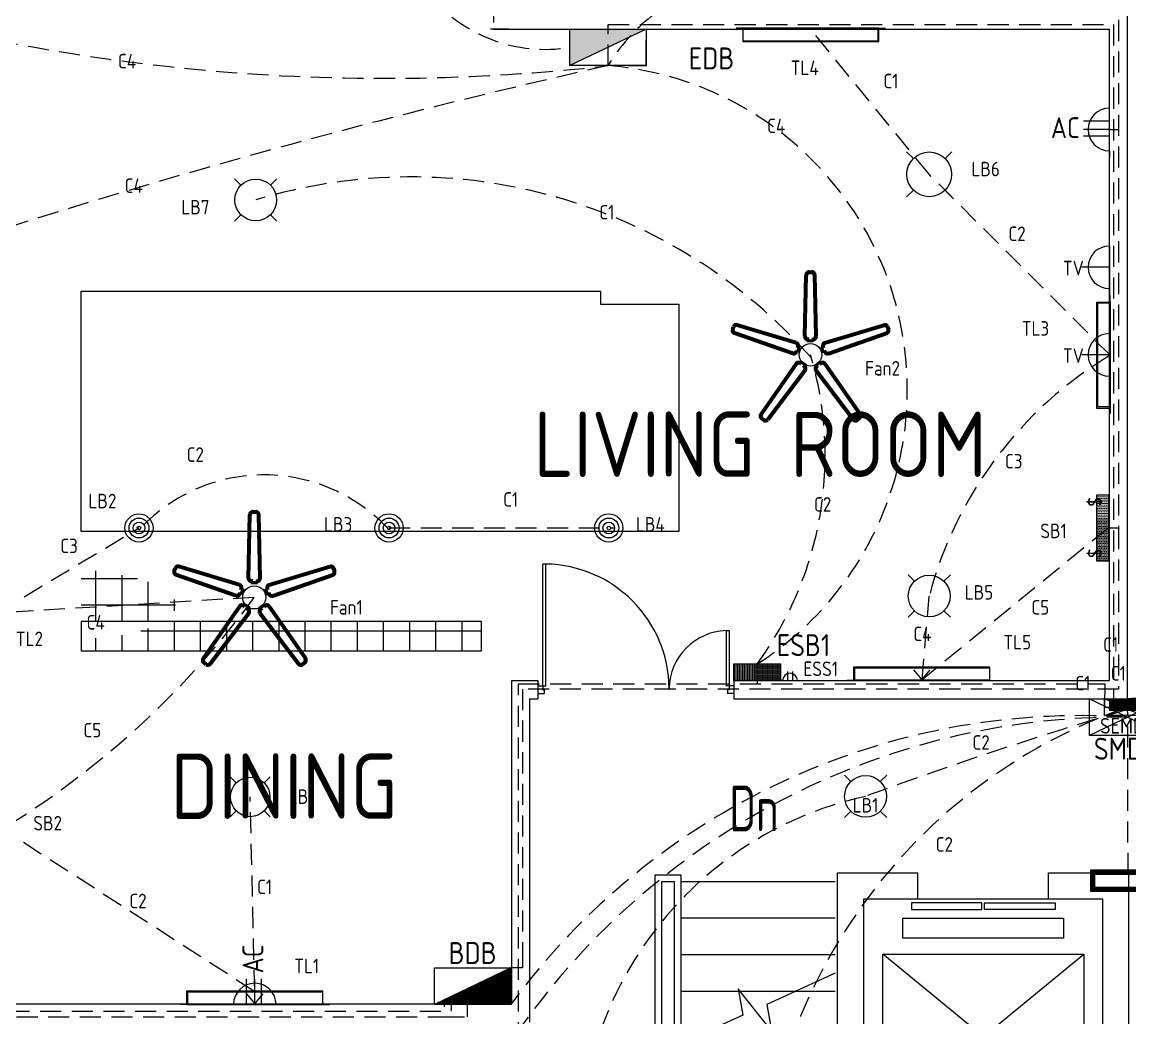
# Model space of a CAD drawing. Header units: inches. Extents: x 33646 to 69385, y 30083 to 61001.
# Drawn here: x 35119.5 to 35453.1, y 31025.2 to 31325.1 of the extents above; entities that cross this region are included whole.
import ezdxf
from ezdxf.enums import TextEntityAlignment as Align

# ---------------------------------------------------------------- set-up
doc = ezdxf.new("R2010")
doc.units = ezdxf.units.IN
doc.header["$MEASUREMENT"] = 0
doc.linetypes.add('HIDDEN', pattern=[9.524999999999999, 6.35, -3.175])
doc.layers.add('All Text', color=7, linetype='Continuous', plot=False)
for name, color, linetype in [('Conduit', 4, 'Continuous'), ('EDB', 1, 'Continuous'), ('Electrical Layout', 130, 'Continuous'), ('STAIR', 2, 'Continuous'), ('TILING', 8, 'Continuous'), ('WALL', 7, 'Continuous'), ('WINDOW', 111, 'Continuous'), ('YQ_TEXT', 6, 'Continuous')]:
    doc.layers.add(name, color=color, linetype=linetype)
doc.styles.add('YQ_DIM', font='SUPEROS.SHX', dxfattribs={"width": 0.8, "bigfont": 'HZDX.SHX'})
doc.styles.add('YQ_TEXT', font='SUPEROS.SHX', dxfattribs={"width": 0.8, "bigfont": 'HZDX.SHX'})

# ---------------------------------------------------------------- blocks, each defined once
blk = doc.blocks.new('DR_DBS')
for p, q in [((-0.4599999999999999, 0.6409991998087579), (-0.4749999999999999, 0.6409991998087577)), ((-0.475, 0.02), (-0.4749999999999999, 0.6409991998087577)), ((-0.4600000000000001, 0.02), (-0.4599999999999999, 0.6409991998087579)), ((0.46, 0.3013913168959411), (0.475, 0.3013913168959411)), ((0.46, 0.3013913168959411), (0.46, 0.02)), ((0.475, 0.3013913168959411), (0.475, 0.02)), ((-0.5, 0.02), (-0.4600000000000001, 0.02)), ((-0.5, 0.02), (-0.5, -0.02)), ((-0.475, 0.02), (-0.475, 0)), ((-0.475, 0), (-0.4674999999999999, 0)), ((-0.4674999999999999, 0), (-0.4675, -0.02)), ((0.5, 0.02), (0.46, 0.02)), ((0.475, 0), (0.4675, 0)), ((0.4675, 0), (0.4675, -0.02)), ((0.475, 0.02), (0.475, 0)), ((0.5, 0.02), (0.4999999999517958, -0.02)), ((-0.5, -0.02), (-0.4675, -0.02)), ((0.5, -0.02), (0.4675, -0.02))]:
    blk.add_line(p, q)
for centre, radius, start, end in [((-0.4704856091111278, 0.0009424033052358068), 0.6401426799931266, 0.5142179194629808, 89.06144671265761), ((0.470213830412446, 0.0009275450526996902), 0.3006373239003461, 91.94693727210334, 178.9061656829011)]:
    blk.add_arc(centre, radius, start, end)
blk = doc.blocks.new('*U134')
at = {"layer": 'Electrical Layout', "lineweight": 211}
for p, q in [((-0.4400125627285928, 10.56470298760342), (0.4400125627285928, 10.56470298760342)), ((-1.672377889320639, -8.85674649117622), (-1.285005446439798, 9.737130767005794)), ((1.672377889320639, -8.85674649117622), (1.285005446439798, 9.737130767005794)), ((-0.4225881195041367, -9.719526748595143), (-0.8273850056094346, -9.719526748595143)), ((-0.4225881195041367, -10.56470298760342), (-0.4225881195041367, -9.719526748595143)), ((0.4225881195041367, -10.56470298760342), (0.4225881195041367, -9.719526748595143)), ((0.4225881195041367, -9.719526748595143), (0.8273850056094346, -9.719526748595143))]:
    blk.add_line(p, q, dxfattribs=at)
for centre, start, end in [((-0.4400125627285928, 9.719526748595143), 90, 178.806510576018), ((0.4400125627285928, 9.719526748595143), 1.193489423982036, 90), ((-0.8273850056094346, -8.87435050958687), 178.806510576018, 270), ((0.8273850056094346, -8.87435050958687), 270, 1.193489423982036)]:
    blk.add_arc(centre, 0.8451762390082734, start, end, dxfattribs=at)
blk = doc.blocks.new('*U135')
at = {"layer": 'Conduit', "color": 0, "linetype": 'ByBlock', "lineweight": -2, "transparency": 16777216}
blk.add_blockref('*U134', (30346.45731052487, 25370.19453416083), dxfattribs=at)
for p, rotation in [((30333.19443942768, 25360.55849426527), 72), ((30359.72018162206, 25360.55849426527), 288), ((30338.2604053984, 25344.9670541973), 144), ((30354.65421565134, 25344.9670541973), 216)]:
    blk.add_blockref('*U134', p, dxfattribs=dict(at, rotation=rotation))
blk = doc.blocks.new('*U136')
at = {"layer": 'Electrical Layout', "lineweight": 211}
for p, q in [((-1.722117274118101, -9.120161311828467), (-1.323223710849683, 10.02672972495425)), ((-0.4530992905028789, 10.87891536180836), (0.4530992905028789, 10.87891536180836)), ((1.722117274118101, -9.120161311828467), (1.323223710849683, 10.02672972495425)), ((-0.4351566144723345, -10.00860213286369), (-0.8519928537712963, -10.00860213286369)), ((-0.4351566144723345, -10.87891536180836), (-0.4351566144723345, -10.00860213286369)), ((0.4351566144723345, -10.87891536180836), (0.4351566144723345, -10.00860213286369)), ((0.4351566144723345, -10.00860213286369), (0.8519928537712963, -10.00860213286369))]:
    blk.add_line(p, q, dxfattribs=at)
for centre, start, end in [((-0.4530992905028789, 10.00860213286369), 90, 178.806510576018), ((0.4530992905028789, 10.00860213286369), 1.193489423982035, 90), ((-0.8519928537712963, -9.138288903919026), 178.806510576018, 270), ((0.8519928537712963, -9.138288903919026), 270, 1.193489423982035)]:
    blk.add_arc(centre, 0.870313228944669, start, end, dxfattribs=at)
blk = doc.blocks.new('*U137')
at = {"layer": 'Conduit', "color": 0, "linetype": 'ByBlock', "lineweight": -2, "transparency": 16777216}
blk.add_blockref('*U136', (31249.01296319562, 26124.74760280592), dxfattribs=at)
for p, rotation in [((31235.35563158013, 26114.82497056819), 72), ((31262.67029481112, 26114.82497056819), 288), ((31240.57226806162, 26098.76981434968), 144), ((31257.45365832962, 26098.76981434968), 216)]:
    blk.add_blockref('*U136', p, dxfattribs=dict(at, rotation=rotation))

msp = doc.modelspace()

# ---------------------------------------------------------------- hatches: boundary and pattern name
at = {"layer": 'Conduit', "linetype": 'HIDDEN', "true_color": 0xffffff}
h = msp.add_hatch(dxfattribs=at)
h.set_pattern_fill('ANSI31')
h.set_pattern_definition([(45, (-231.3224643765789, 1439.749595337507), (-0.08838834764831845, 0.08838834764831845), [])])
h.paths.add_polyline_path([(35266.67753562342, 31029.46456692913), (35266.67753562342, 31040.2495953375), (35244.12702167864, 31029.46456692913)])
at = {"layer": 'Electrical Layout', "linetype": 'HIDDEN'}
h = msp.add_hatch(color=4, dxfattribs=at)
h.set_gradient(color1=(255, 255, 255), one_color=1, tint=1)
h.paths.add_polyline_path([(35284.47564429497, 31322.97607486228), (35284.47549970131, 31311.97607486323), (35307.47564429298, 31322.9757725301)])
at = {"layer": 'Electrical Layout'}
h = msp.add_hatch(dxfattribs=at)
h.set_pattern_fill('MUDST', color=256, angle=-90.00000000000001)
h.set_pattern_definition([(270, (5537.677535623428, 67257.24959533749), (0.2499999999999999, -0.5), [0.25, -0.25, 0, -0.25, 0, -0.25])])
h.paths.add_polyline_path([(35446.67753562342, 31182.7495953375), (35443.17753562342, 31182.7495953375), (35443.17753562342, 31162.7495953375), (35446.67753562342, 31162.7495953375)])
h = msp.add_hatch(dxfattribs=at)
h.set_pattern_fill('MUDST', color=256)
h.set_pattern_definition([(0, (-740.641100530629, 1221.292758874952), (0.5, 0.25), [0.25, -0.25, 0, -0.25, 0, -0.25])])
h.paths.add_polyline_path([(35347.85889946937, 31126.79275887495), (35347.85889946937, 31131.79275887495), (35333.85889946937, 31131.79275887495), (35333.85889946937, 31126.79275887495)])
h = msp.add_hatch(dxfattribs=at)
h.set_pattern_fill('PLAST', color=256, angle=-180)
h.set_pattern_definition([(179.9999999999999, (-4115.405398457391, 548.722245470166), (-1.914284349463475e-16, -0.25), []), (179.9999999999999, (-4115.405398457391, 548.690995470166), (-1.914284349463475e-16, -0.25), []), (179.9999999999999, (-4115.405398457391, 548.659745470166), (-1.914284349463475e-16, -0.25), [])])
h.paths.add_polyline_path([(35458.32886907771, 31117.78094978517), (35458.32886907771, 31121.28094978517), (35446.82886907771, 31121.28094978517), (35446.82886907771, 31117.78094978517)])
at = {"layer": 'TILING'}
h = msp.add_hatch(dxfattribs=at)
h.set_pattern_fill('_USER', color=256, scale=7.874015748031497, double=1, pattern_type=0)
h.set_pattern_definition([(0, (0, 0), (0, 7.874015748031497), []), (90, (0, 0), (-7.874015748031497, 4.821444091131313e-16), [])])
edge = h.paths.add_edge_path()
edge.add_arc((35139.83250730718, 31195.35574950443), 55.78041944777473, 268.61435168061047, 288.5932108142519, ccw=False)
edge.add_arc((35139.47361346353, 31141.50787699773), 2.156851818604096, 178.1007909189169, 242.6779897576551, ccw=False)
edge.add_line((35137.31794646073, 31141.57935804741), (35137.31794645973, 31157.3697545645))
edge.add_arc((35139.33597599145, 31157.52195278325), 2.023760729114688, 114.9081814312346, 184.3130379191714, ccw=False)
edge.add_arc((35139.83250731295, 31103.59336310784), 55.78041944778114, 88.79638369865887, 91.38564832688019, ccw=False)
edge.add_arc((35143.48447584211, 31159.21625897518), 2.484519138097323, 171.5061195838916, 176.6492436443155, ccw=False)
edge.add_arc((35141.80906410085, 31158.35460699552), 1.456302950220806, 55.722779883835585, 122.471329637575, ccw=False)
edge.add_arc((35140.16834396526, 31159.21625897405), 2.48451913837778, 1.9894828009240086, 7.905587452156624, ccw=False)
edge.add_arc((35139.8325073129, 31103.59336310765), 55.78041944796709, 71.40678919314843, 87.10332945935357, ccw=False)
edge.add_arc((35154.60141102782, 31139.93788909708), 16.79757454725102, 74.79123279208068, 79.65467744924882, ccw=False)
edge.add_arc((35155.87855178824, 31144.63570680011), 11.92925043182975, 56.72214820172718, 74.79123279204981, ccw=False)
edge.add_arc((35157.82709804194, 31147.60458532499), 8.378043285197181, 32.256490393689205, 56.722148201639584, ccw=False)
edge.add_arc((35160.79007888604, 31149.47455630746), 4.874324267104207, 3.378318069735542e-09, 32.25649039376651, ccw=False)
edge.add_arc((35160.79007888605, 31149.47455630746), 4.874324267089833, -32.2564903859797, 3.3355149753333535e-09, ccw=False)
edge.add_arc((35157.82709804172, 31151.34452728954), 8.378043285172955, 303.277851804832, 327.7435096139633, ccw=False)
edge.add_arc((35155.87855178759, 31154.31340581425), 11.92925043190625, 285.2087672154198, 303.2778518050118, ccw=False)
edge.add_arc((35154.60141102734, 31159.01122351512), 16.79757454519918, 280.34532255732677, 285.2087672145797, ccw=False)
h.paths.add_polyline_path([(35137.31794646022, 31144.54037162699), (35137.31794646022, 31135.72147398922), (35257.80613543657, 31135.72147398922), (35257.80613543657, 31144.54037162699)])

# ---------------------------------------------------------------- linework, layer by layer
at = {"layer": 'Conduit', "linetype": 'HIDDEN'}
for p, q in [((35449.67753562342, 31325.7495953375), (35449.67753562342, 31172.7495953375)), ((35392.67753562342, 31279.2495953375), (35356.92976742732, 31322.97637795279)), ((35446.92976742731, 31292.7495953375), (35449.67753562342, 31292.7495953375)), ((35447.1797674273, 31224.7595693808), (35392.67753562342, 31279.2495953375)), ((35111.90614538007, 31147.11811023621), (35154.67753562342, 31172.7495953375)), ((35229.99525389862, 31172.7495953375), (35297.9348949363, 31172.7495953375)), ((35446.67753562342, 31172.7495953375), (35390.51933435644, 31127.04276080879)), ((35446.67753562342, 31172.7495953375), (35449.67753562342, 31172.7495953375)), ((35449.67753562342, 31172.7495953375), (35449.67753562342, 31124.2495953375)), ((35390.51933435644, 31127.04276080879), (35392.67753562342, 31152.2495953375)), ((35189.41795640367, 31151.84251968504), (35111.90614538007, 31147.11811023621)), ((35387.97564568948, 31130.04275991826), (35390.47564568948, 31127.04275991826)), ((35390.47564568948, 31127.04275991826), (35392.97564568948, 31130.04275991826)), ((35449.67753562342, 31124.2495953375), (35270.17753562342, 31124.2495953375)), ((35270.17753562342, 31124.2495953375), (35270.17753562342, 31043.577473695)), ((35528.18216419331, 31090.14625859028), (35452.44157845086, 31118.05804616248)), ((35189.54295640367, 31033.21456692913), (35188.17753562342, 31091.7495953375)), ((35111.90614538007, 31083.2495953375), (35189.54295640367, 31033.21456692913)), ((35270.17753562342, 31043.577473695), (35270.17753562342, 31040.24959533751)), ((35270.17753562342, 31040.24959533751), (35266.67753562342, 31040.2495953375)), ((35187.04295017891, 31032.4645660386), (35189.54295017891, 31029.4645660386)), ((35189.54295017891, 31029.4645660386), (35192.04295017891, 31032.4645660386)), ((35246.74472805722, 31028.49999999999), (35246.74472805722, 31029.46456692913)), ((35248.74472805722, 31029.99999999999), (35248.74472805722, 31027.2495953375)), ((35253.64123755831, 31025.49999999999), (35253.64123755831, 31029.2495953375)), ((35115.40614537973, 31027.2495953375), (35248.74472805722, 31027.2495953375)), ((35117.82543671847, 31025.49999999999), (35246.32543671847, 31025.49999999999)), ((35246.32543671847, 31025.49999999999), (35253.64123755831, 31025.49999999999))]:
    msp.add_line(p, q, dxfattribs=at)
at = {"layer": 'Conduit'}
for p, q in [((35397.4357622071, 31284.00782192119), (35399.47827087779, 31286.05033059188)), ((35194.2922415096, 31275.97809652293), (35196.20357096133, 31277.88942597466)), ((35387.91930903975, 31274.49136875383), (35385.87680036906, 31272.44886008314)), ((35397.4357622071, 31274.49136875383), (35399.47827087779, 31272.44886008314)), ((35185.38697835171, 31267.07283336503), (35183.47564889997, 31265.1615039133)), ((35194.2922415096, 31267.07283336503), (35196.20357096133, 31265.1615039133)), ((35397.13016720238, 31156.70222691646), (35399.0414966541, 31158.61355636819)), ((35388.22490404448, 31147.79696375856), (35386.31357459274, 31145.88563430683)), ((35397.13016720238, 31147.79696375856), (35399.0414966541, 31145.88563430683)), ((35192.38279878132, 31095.9548584954), (35194.1879432635, 31097.76000297759)), ((35377.95729219236, 31096.37223583994), (35379.86862164408, 31098.28356529168)), ((35183.97227246553, 31087.54433217961), (35182.16712798333, 31085.73918769742)), ((35192.38279878132, 31087.54433217961), (35194.1879432635, 31085.73918769742)), ((35369.05202903446, 31087.46697268205), (35367.14069958273, 31085.55564323032)), ((35377.95729219236, 31087.46697268205), (35379.86862164408, 31085.55564323032))]:
    msp.add_line(p, q, dxfattribs=at)
for points in [[(35387.91930903975, 31284.00782192119), (35385.87680036906, 31286.05033059188)], [(35185.38697835171, 31275.97809652293), (35183.47564889997, 31277.88942597466)], [(35388.22490404448, 31156.70222691646), (35386.31357459274, 31158.61355636819)], [(35183.97227246553, 31095.9548584954), (35182.16712798333, 31097.76000297759)], [(35369.05202903446, 31096.37223583994), (35367.14069958273, 31098.28356529168)]]:
    msp.add_lwpolyline(points, close=True, dxfattribs=at)
for centre, radius in [((35392.67753562342, 31279.2495953375), 6.729148567479641), ((35189.83960993065, 31271.52546494398), 6.296971967198096), ((35356.92976742731, 31224.88456938084), 3.380704956033094), ((35154.67753562342, 31172.7495953375), 4.242640687119285), ((35154.67753562342, 31172.7495953375), 3.000000000002921), ((35229.99525389862, 31172.7495953375), 4.242640687119285), ((35229.99525389862, 31172.7495953375), 3.000000000002921), ((35296.17753562342, 31172.7495953375), 4.242640687119285), ((35296.17753562342, 31172.7495953375), 3.000000000002921), ((35154.67753562342, 31172.7495953375), 1.757359312886558), ((35154.67753562342, 31172.7495953375), 0.5147186257701941), ((35229.99525389862, 31172.7495953375), 1.757359312886558), ((35229.99525389862, 31172.7495953375), 0.5147186257701941), ((35296.17753562342, 31172.7495953375), 1.757359312886558), ((35296.17753562342, 31172.7495953375), 0.5147186257701941), ((35392.67753562342, 31152.2495953375), 6.296971967198096), ((35189.41795640354, 31151.84251968487), 3.481252915778676), ((35188.17753562342, 31091.7495953375), 5.947140191242646), ((35373.50466061341, 31091.919604261), 6.296971967198096)]:
    msp.add_circle(centre, radius, dxfattribs=at)
at = {"layer": 'Conduit', "linetype": 'HIDDEN'}
for centre, radius, start, end in [((35509.15901976098, 31121.43444093805), 120.4886297023569, 120.9573038024212, 165.1818771342589), ((35192.35324435499, 31137.53945305024), 51.19270754251163, 42.66740890588962, 136.5441002689047), ((34975.33300205364, 31308.61446906366), 265.3484723736348, 301.8625786965448, 323.7851110405829), ((35457.44888094169, 30914.39178089164), 206.9534260884272, 30.25204638955177, 91.42781992774428), ((35467.69973370388, 30918.76853446084), 203.0761406653631, 33.03123780742845, 94.30898744638563), ((35438.44603496491, 30903.13781557849), 213.0929336228818, 86.23421018049565, 143.7140260420108), ((35450.67703279242, 30893.6749677645), 222.1026937594437, 89.54479578410336, 145.8231573229687), ((35826.04129492547, 29857.54153110055), 1314.716179596871, 106.5090973337147, 110.1334941311738), ((35396.94374699891, 30985.01650044568), 109.4425163084958, 102.3667211134869, 194.033890074004)]:
    msp.add_arc(centre, radius, start, end, dxfattribs=at)
at = {"layer": 'EDB', "linetype": 'HIDDEN'}
for p, q in [((35295.97549970578, 31311.97592369835), (35295.97549970578, 31324.40317157106)), ((35295.97549970578, 31324.40317157106), (35448.15844252919, 31324.40317157106)), ((35448.15844252919, 31324.40317157106), (35448.15844252919, 31118.83443767305)), ((35268.9613435727, 30922.32262560578), (35268.9613435727, 31125.78331053737)), ((35268.9613435727, 31125.78331053737), (35445.54588155381, 31125.78331053737)), ((35340.85889946937, 31126.79275887495), (35340.85889946937, 31125.61871031636)), ((35445.54588155381, 31125.78331053737), (35445.44157845106, 31118.77065199502)), ((35448.15844252919, 31118.83443767305), (35452.44157845106, 31118.77065199502)), ((35456.66396332214, 31118.8153562215), (35452.44157845106, 31118.77065199501)), ((35445.44157845106, 31118.77065199502), (35452.44157845121, 31118.77065199501)), ((35452.44157845106, 31118.77065199502), (35452.44157845106, 31118.77065199502)), ((35452.5697405699, 31068.51439045905), (35452.44157845106, 31118.77065199501)), ((35459.44157845106, 31118.77065199502), (35452.44157845131, 31118.77065199501))]:
    msp.add_line(p, q, dxfattribs=at)
at = {"layer": 'EDB'}
for p, q in [((35445.44157845106, 31121.27065199502), (35459.44157845106, 31116.27065199502)), ((35445.44157845106, 31116.27065199502), (35459.44157845106, 31121.27065199501))]:
    msp.add_line(p, q, dxfattribs=at)
at = {"layer": 'EDB', "linetype": 'HIDDEN'}
for centre, radius, start, end in [((35277.15979636731, 31362.76252949466), 45.87356042654711, 160.6312016276623, 279.1765380049441), ((35342.00758556388, 31284.65214006411), 53.5307582701089, 65.82499898929001, 149.3074259853653), ((35228.56603428799, 31905.44773957664), 597.2878973079072, 253.2545833522891, 276.4801653395476), ((35775.61807982339, 29173.31697770883), 2191.784453800806, 102.6407080300459, 110.0720483771474), ((35288.12483559556, 31214.33855151028), 97.95248528976471, 302.5723191580188, 85.40294576622208), ((35236.54514932168, 31117.67087593982), 160.7875678261555, 41.37210273394012, 106.8866826977564), ((35255.02929428043, 31194.54301811066), 106.3217577029229, 323.8293600969715, 16.58125400321252), ((35506.97831595007, 30962.37535754995), 165.6313492717037, 109.2242181595507, 181.3486053570363)]:
    msp.add_arc(centre, radius, start, end, dxfattribs=at)
at = {"layer": 'Electrical Layout', "linetype": 'HIDDEN'}
for p, q in [((35261.41795640367, 31322.97637795277), (35266.92976742731, 31322.97637795277)), ((35336.55476742732, 31323.22637795279), (35334.55476742732, 31323.22637795279)), ((35410.89433435644, 31126.79276080879), (35412.89433435644, 31126.79276080879)), ((35210.04295640367, 31029.21456692913), (35212.04295640367, 31029.21456692913))]:
    msp.add_line(p, q, dxfattribs=at)
at = {"layer": 'Electrical Layout'}
for p, q in [((35307.47564429298, 31322.9757725301), (35284.47549970131, 31311.97607486323)), ((35350.55476742732, 31323.22637795279), (35344.05476742732, 31323.22637795279)), ((35377.55476742732, 31323.22637795279), (35379.55476742732, 31323.22637795279)), ((35302.02137656898, 31311.97577177275), (35307.5331875926, 31311.97577177275)), ((35446.92976742731, 31299.1575981465), (35446.92976742731, 31301.1575981465)), ((35446.92976742731, 31286.34159252852), (35446.92976742731, 31299.1575981465)), ((35446.92976742731, 31295.2495953375), (35439.17976742731, 31295.2495953375)), ((35446.92976742731, 31292.7495953375), (35439.17976742731, 31292.7495953375)), ((35446.92976742731, 31294.7495953375), (35446.92976742731, 31295.2495953375)), ((35446.92976742731, 31290.7495953375), (35439.17976742731, 31290.7495953375)), ((35446.92976742731, 31286.34159252852), (35446.92976742731, 31284.34159252852)), ((35446.92976742731, 31257.6575981465), (35446.92976742731, 31259.6575981465)), ((35446.92976742731, 31257.6575981465), (35446.92976742731, 31244.84159252852)), ((35446.92976742731, 31251.2495953375), (35438.67976742731, 31251.2495953375)), ((35446.92976742731, 31249.2495953375), (35446.92976742731, 31248.7495953375)), ((35446.92976742731, 31244.84159252852), (35446.92976742731, 31242.84159252852)), ((35447.1797674273, 31240.7595693808), (35447.1797674273, 31242.7595693808)), ((35446.9297674273, 31231.29257218978), (35446.9297674273, 31233.29257218978)), ((35446.9297674273, 31231.29257218978), (35446.9297674273, 31233.29257218978)), ((35446.9297674273, 31231.29257218978), (35446.9297674273, 31233.29257218978)), ((35446.9297674273, 31231.29257218978), (35446.9297674273, 31218.47656657181)), ((35446.9297674273, 31231.29257218978), (35446.9297674273, 31218.47656657181)), ((35446.9297674273, 31231.29257218978), (35446.9297674273, 31218.47656657181)), ((35446.9297674273, 31224.8845693808), (35438.6797674273, 31224.8845693808)), ((35446.9297674273, 31224.8845693808), (35438.6797674273, 31224.8845693808)), ((35446.9297674273, 31224.8845693808), (35438.6797674273, 31224.8845693808)), ((35446.9297674273, 31222.8845693808), (35446.9297674273, 31222.3845693808)), ((35446.9297674273, 31222.8845693808), (35446.9297674273, 31222.3845693808)), ((35446.9297674273, 31222.8845693808), (35446.9297674273, 31222.3845693808)), ((35446.9297674273, 31218.47656657181), (35446.9297674273, 31216.47656657181)), ((35446.9297674273, 31218.47656657181), (35446.9297674273, 31216.47656657181)), ((35446.9297674273, 31218.47656657181), (35446.9297674273, 31216.47656657181)), ((35447.1797674273, 31213.7595693808), (35447.1797674273, 31207.2595693808)), ((35350.0808802413, 31126.79275898484), (35350.0808802413, 31129.48007238207)), ((35351.64125576228, 31126.79275898484), (35351.64125576228, 31129.48007238207)), ((35348.55240475697, 31126.79275898484), (35347.85890452543, 31126.79275898484)), ((35348.55240475697, 31126.79275898484), (35352.99635618872, 31126.79275898484)), ((35351.46788070439, 31126.79275898484), (35351.64125576228, 31126.79275898484)), ((35352.99635618872, 31126.79275898484), (35353.68985642026, 31126.79275898484)), ((35369.89433435644, 31126.79276080879), (35367.89433435644, 31126.79276080879)), ((35396.89433435644, 31126.79276080879), (35403.39433435644, 31126.79276080879)), ((35440.94157845106, 31121.27065199501), (35463.94157845106, 31110.27065199501)), ((35463.94157845106, 31121.27065199501), (35440.94157845106, 31110.27065199501)), ((35266.67753562342, 31040.2495953375), (35243.67753562342, 31029.2495953375)), ((35187.04295640367, 31029.21456692913), (35187.04295640367, 31036.96456692913)), ((35189.54295640367, 31029.21456692913), (35189.54295640367, 31036.96456692913)), ((35191.54295640367, 31029.21456692913), (35191.54295640367, 31036.96456692913)), ((35169.04295640367, 31029.21456692913), (35167.04295640367, 31029.21456692913)), ((35183.13495359469, 31029.21456692913), (35181.13495359469, 31029.21456692913)), ((35195.95095921267, 31029.21456692913), (35183.13495359469, 31029.21456692913)), ((35187.54295640367, 31029.21456692913), (35187.04295640367, 31029.21456692913)), ((35195.95095921267, 31029.21456692913), (35197.95095921267, 31029.21456692913)), ((35196.04295640367, 31029.21456692913), (35202.54295640367, 31029.21456692913))]:
    msp.add_line(p, q, dxfattribs=at)
for points in [[(35284.47564429497, 31322.97607486228), (35307.47564429298, 31322.9757725301), (35307.47549969932, 31311.97577253105), (35284.47549970131, 31311.97607486323)], [(35377.55476742732, 31323.22637795279), (35336.55476742732, 31323.22637795279), (35336.55476742732, 31319.22637795279), (35377.55476742732, 31319.22637795279)], [(35377.30476742732, 31322.97637795279), (35336.55476742732, 31322.97637795279), (35336.55476742732, 31319.47637795279), (35377.30476742732, 31319.47637795279)], [(35447.1797674273, 31240.7595693808), (35447.1797674273, 31208.7595693808), (35443.1797674273, 31208.7595693808), (35443.1797674273, 31240.7595693808)], [(35446.9297674273, 31240.5095693808), (35446.9297674273, 31209.2595693808), (35443.4297674273, 31209.2595693808), (35443.4297674273, 31240.5095693808)], [(35446.67753562342, 31182.7495953375), (35446.67753562342, 31162.7495953375), (35443.17753562342, 31162.7495953375), (35443.17753562342, 31182.7495953375)], [(35369.89433435644, 31126.79276080879), (35410.89433435644, 31126.79276080879), (35410.89433435644, 31130.79276080879), (35369.89433435644, 31130.79276080879)], [(35370.14433435644, 31127.04276080879), (35410.89433435644, 31127.04276080879), (35410.89433435644, 31130.54276080879), (35370.14433435644, 31130.54276080879)], [(35440.94157845106, 31121.27065199501), (35463.94157845106, 31121.27065199501), (35463.94157845106, 31110.27065199501), (35440.94157845106, 31110.27065199501)], [(35441.3197405699, 31069.76439045905), (35463.8197405699, 31069.76439045905), (35463.8197405699, 31063.26439045905), (35441.3197405699, 31063.26439045905)], [(35441.5697405699, 31069.51439045905), (35463.5697405699, 31069.51439045905), (35463.5697405699, 31063.51439045905), (35441.5697405699, 31063.51439045905)], [(35441.8197405699, 31069.26439045905), (35463.3197405699, 31069.26439045905), (35463.3197405699, 31063.76439045905), (35441.8197405699, 31063.76439045905)], [(35442.0697405699, 31069.01439045905), (35463.0697405699, 31069.01439045905), (35463.0697405699, 31064.01439045905), (35442.0697405699, 31064.01439045905)], [(35442.3197405699, 31068.76439045905), (35462.8197405699, 31068.76439045905), (35462.8197405699, 31064.26439045905), (35442.3197405699, 31064.26439045905)], [(35442.5697405699, 31068.51439045905), (35462.5697405699, 31068.51439045905), (35462.5697405699, 31064.51439045905), (35442.5697405699, 31064.51439045905)], [(35243.67753562342, 31040.2495953375), (35266.67753562342, 31040.2495953375), (35266.67753562342, 31029.2495953375), (35243.67753562342, 31029.2495953375)], [(35169.04295640367, 31029.21456692913), (35210.04295640367, 31029.21456692913), (35210.04295640367, 31033.21456692913), (35169.04295640367, 31033.21456692913)], [(35169.29295640367, 31029.46456692913), (35210.04295640367, 31029.46456692913), (35210.04295640367, 31032.96456692913), (35169.29295640367, 31032.96456692913)]]:
    msp.add_lwpolyline(points, close=True, dxfattribs=at)
at = {"layer": 'Electrical Layout', "color": 1}
for points in [[(35333.85889946937, 31131.79275887495), (35347.85889946937, 31131.79275887495), (35347.85889946937, 31126.79275887495), (35333.85889946937, 31126.79275887495)], [(35445.44157845106, 31121.27065199502), (35459.44157845106, 31121.27065199502), (35459.44157845106, 31116.27065199502), (35445.44157845106, 31116.27065199502)]]:
    msp.add_lwpolyline(points, close=True, dxfattribs=at)
at = {"layer": 'Electrical Layout'}
for centre, radius, start, end in [((35446.92976742731, 31292.7495953375), 6.408002808988148, 90, 270), ((35446.92976742731, 31251.2495953375), 6.408002808988148, 90, 270), ((35446.9297674273, 31224.8845693808), 6.408002808988148, 90, 270), ((35446.9297674273, 31224.8845693808), 6.408002808988148, 90, 270), ((35446.9297674273, 31224.8845693808), 6.408002808988148, 90, 270), ((35350.77438047285, 31126.79275898484), 2.221975715879846, 0, 180), ((35189.54295640367, 31029.21456692913), 6.408002808988148, 0, 180)]:
    msp.add_arc(centre, radius, start, end, dxfattribs=at)
at = {"layer": 'STAIR'}
for p, q in [((35364.38056540459, 31066.21668716168), (35317.92387249159, 31066.21668716168)), ((35364.38056540459, 31055.19306511167), (35317.92387249159, 31055.19306511167)), ((35364.38056540459, 31044.16944306168), (35317.92387249159, 31044.16944306168)), ((35439.20324036518, 30994.77697811332), (35378.72324036517, 31044.37057811333)), ((35378.72324036519, 30994.77697811332), (35439.20324036517, 31044.37057811333)), ((35364.38056540459, 31033.14582101167), (35317.92387249159, 31033.14582101167))]:
    msp.add_line(p, q, dxfattribs=at)
for points in [[(35310.04985674757, 30987.08282887467), (35317.92387249159, 30987.08282887467), (35317.92387249159, 31068.18519109869), (35310.04985674757, 31068.18519109869)], [(35312.01836068458, 30989.05133281168), (35315.95536855458, 30989.05133281168), (35315.95536855458, 31066.21668716168), (35312.01836068458, 31066.21668716168)], [(35433.15524036517, 31049.20897811334), (35384.77124036517, 31049.20897811333), (35384.77124036517, 31055.25697811332), (35433.15524036517, 31055.25697811334)], [(35439.20324036518, 30994.77697811332), (35378.72324036519, 30994.77697811332), (35378.72324036517, 31044.37057811333), (35439.20324036517, 31044.37057811333)]]:
    msp.add_lwpolyline(points, close=True, dxfattribs=at)
at = {"layer": 'TILING'}
for points in [[(35137.31794646017, 31244.08367871361), (35293.69589921608, 31244.08367871361), (35293.69589921608, 31240.1466708396), (35317.31794646018, 31240.1466708396), (35317.31794646018, 31171.70572595774), (35137.31794646017, 31171.70572595774)], [(35137.31794646022, 31144.54037162699), (35137.31794646022, 31135.72147398922), (35257.80613543657, 31135.72147398922), (35257.80613543657, 31144.54037162699)]]:
    msp.add_lwpolyline(points, close=True, dxfattribs=at)
at = {"layer": 'WALL'}
for p, q in [((35452.44157845089, 31121.28094978516), (35452.44157845093, 31567.51181102364)), ((35452.44157845093, 31121.28094978516), (35452.44157845089, 31567.51181102364)), ((35452.44157845098, 31121.28094978516), (35452.44157845093, 31567.51181102364)), ((35452.44157845093, 31121.28094978516), (35452.44157845098, 31567.51181102364)), ((35452.44157845106, 31121.28094978516), (35452.44157845102, 31567.51181102364)), ((35452.44157845102, 31121.28094978516), (35452.44157845106, 31567.51181102364)), ((35452.44157845098, 31121.28094978516), (35452.44157845102, 31567.51181102364)), ((35452.44157845102, 31121.28094978516), (35452.44157845098, 31567.51181102364)), ((35266.08528081343, 31322.97637598918), (35260.57346978981, 31322.97637598918)), ((35266.92976742731, 31322.97637795277), (35446.92976742732, 31322.9763779528)), ((35446.92976742729, 31126.79276080879), (35446.92976742732, 31322.9763779528)), ((35307.41781180606, 31311.97577404765), (35307.41791530904, 31319.849789795)), ((35266.9297674273, 31126.79276080879), (35274.80378317533, 31126.79276080879)), ((35266.92976742729, 31029.46456692914), (35266.9297674273, 31126.79276080879)), ((35274.80378317533, 31126.79276080879), (35274.80378317533, 31121.28094978516)), ((35333.85890128557, 31126.79276080879), (35446.9297674273, 31126.79276080879)), ((35333.85890128557, 31126.79276080879), (35333.85890128557, 31121.28094978516)), ((35272.44157845093, 31023.95275590551), (35272.44157845093, 31121.28094978516)), ((35272.44157845093, 31121.28094978516), (35274.80378317533, 31121.28094978516)), ((35333.85890128557, 31121.28094978516), (35452.4415784509, 31121.28094978517)), ((35571.02425561638, 31121.28094978516), (35452.44157845106, 31121.28094978517)), ((35365.08922461715, 31068.89099386135), (35389.27820099509, 31068.89099386136)), ((35365.08922461715, 30981.14296236529), (35365.08922461715, 31068.89099386135)), ((35389.27820099509, 31061.01697811332), (35389.27820099509, 31068.89099386135)), ((35428.64827973525, 31068.89099386137), (35452.83725611321, 31068.89099386137)), ((35428.64827973525, 31061.01697811333), (35428.64827973525, 31068.89099386136)), ((35452.83725611321, 30981.14296236529), (35452.83725611321, 31068.89099386136)), ((35452.83725611321, 30981.14296236529), (35452.83725611321, 31068.89099386136)), ((35477.02623249116, 31068.89099386137), (35452.83725611321, 31068.89099386137)), ((35372.96324036518, 31061.01697811332), (35389.27820099509, 31061.01697811332)), ((35372.96324036518, 30989.01697811333), (35372.96324036518, 31061.01697811332)), ((35428.64827973525, 31061.01697811333), (35444.96324036518, 31061.01697811333)), ((35444.96324036518, 30989.01697811333), (35444.96324036518, 31061.01697811333)), ((35111.90614538006, 31029.46456692912), (35266.92976742729, 31029.46456692913))]:
    msp.add_line(p, q, dxfattribs=at)
at = {"layer": 'WALL', "linetype": 'HIDDEN'}
msp.add_line((35261.41795640367, 31331.28909109198), (35261.41795640367, 31322.97637795277), dxfattribs=at)
at = {"layer": 'WINDOW'}
msp.add_line((35389.27820099509, 31061.01697811332), (35428.64827973525, 31061.01697811333), dxfattribs=at)
for points in [[(35387.30969705808, 31059.83587575112), (35387.30969705808, 31057.86737181411), (35408.56953957777, 31057.86737181411), (35408.56953957777, 31059.83587575112)], [(35430.61678367226, 31059.83587575113), (35430.61678367226, 31057.86737181412), (35409.35694115258, 31057.86737181411), (35409.35694115258, 31059.83587575112)]]:
    msp.add_lwpolyline(points, close=True, dxfattribs=at)
at = {"layer": 'YQ_TEXT'}
msp.add_lwpolyline([(35341.15221894809, 31038.65763203667, 0, 2.624671916010499, 0), (35341.15221894809, 31046.53164778471, 0, 0, 0), (35341.15221894809, 31077.24030921167, 0, 0, 0)], format="xyseb", dxfattribs=at)
msp.add_lwpolyline([(35364.38056540459, 31038.65763203667), (35343.75108865802, 31029.26534993826), (35345.22226004345, 31021.28325734352), (35335.11365273453, 31033.98475872593), (35336.58484530115, 31026.0026700351), (35315.95536855458, 31016.61038793667)], dxfattribs=at)

# ---------------------------------------------------------------- block references
at = {"layer": 'Conduit'}
for name, p in [('*U135', (5010.483683612181, 5869.071713800147)), ('*U137', (3940.418257142959, 5041.970522494325))]:
    msp.add_blockref(name, p, dxfattribs=at)
at = {"layer": 'WINDOW', "xscale": 59.05511811023621, "yscale": 59.05511811023621, "zscale": 59.05511811023621}
msp.add_blockref('DR_DBS', (35304.33134223045, 31124.03685529697), dxfattribs=at)

# ---------------------------------------------------------------- texts
at = {"layer": 'All Text', "style": 'YQ_DIM'}
msp.add_text('LIVING ROOM', height=19.68503937007874, dxfattribs=at).set_placement((35273.52926858649, 31188.11565604693))
msp.add_text('DINING', height=19.68503937, dxfattribs=at).set_placement((35198.37224032517, 31095.0038989502), align=Align.MIDDLE)
at = {"layer": 'All Text', "color": 7, "style": 'YQ_TEXT', "width": 0.8}
msp.add_text('Dn', height=13.77952755905512, dxfattribs=at).set_placement((35339.91205467189, 31088.27019083406), align=Align.MIDDLE)
at = {"layer": 'EDB', "style": 'YQ_DIM'}
msp.add_text('SEMDB', height=4.68503937, dxfattribs=at).set_placement((35452.51380977545, 31113.16966683402), align=Align.MIDDLE)
at = {"layer": 'Electrical Layout', "color": 1, "style": 'YQ_DIM'}
for s, height, p in [('EDB', 6.610169491525469, (35327.12214101836, 31314.16150564131)), ('C4', 4.37819305212397, (35151.08536361789, 31313.35060203552)), ('C4', 4.37819305212397, (35346.58536361789, 31293.85060203552)), ('C4', 4.37819305212397, (35153.08536361789, 31275.85060203552)), ('C1', 4.37819305212397, (35295.58536361789, 31267.85060203552)), ('C2', 4.37819305212397, (35360.58536361789, 31179.85060203552)), ('ESB1', 6.610169491525469, (35354.81705627259, 31137.46658852581)), ('C1', 4.37819305212397, (35447.3409134445, 31137.65335361278)), ('ESS1', 4.37819305212397, (35360.00050987834, 31130.35060169859)), ('C1', 4.37819305212397, (35438.93349024509, 31126.0199957733)), ('C2', 4.37819305212397, (35397.2156173462, 31077.46476642533))]:
    msp.add_text(s, height=height, dxfattribs=at).set_placement(p, align=Align.MIDDLE)
at = {"layer": 'Electrical Layout', "color": 4, "style": 'YQ_DIM'}
for s, p in [('TL4', (35355.1859709854, 31311.35060181806)), ('C1', (35381.12414441379, 31307.35060309271)), ('LB6', (35409.68596559739, 31280.85059917474)), ('LB7', (35171.6859709854, 31269.35060181806)), ('C2', (35419.12414441379, 31261.35060309271)), ('TL3', (35424.6859709854, 31232.85060181806)), ('Fan2', (35378.62414960001, 31220.85060147036)), ('C2', (35171.62414441379, 31194.85060309271)), ('C3', (35418.12414441379, 31192.85060309271)), ('LB2', (35143.68596559739, 31180.85059917474)), ('C1', (35266.62414441379, 31181.35060309271)), ('LB3', (35214.68596559739, 31173.85059917474)), ('LB4', (35308.68596559739, 31173.85059917474)), ('SB1', (35430.12414794843, 31171.85060325829)), ('C3', (35133.62414441379, 31167.35060309271)), ('LB5', (35407.68596559739, 31153.35059917474)), ('Fan1', (35217.12414960001, 31148.85060147036)), ('C5', (35426.12414441379, 31148.85060309271)), ('C4', (35141.62414441379, 31144.35060309271)), ('C4', (35390.62414441379, 31140.85060309271)), ('TL2', (35121.6859709854, 31139.35060181806)), ('TL5', (35419.18596559739, 31138.35059917474)), ('C1', (35449.64008111045, 31128.98185434221)), ('C5', (35140.62414441379, 31111.85060309271)), ('C2', (35408.29289551516, 31108.16577228585)), ('LB1', (35203.6859709854, 31091.85060181806)), ('LB1', (35373.51441810682, 31089.23508910694)), ('SB2', (35127.1859709854, 31083.85060181806)), ('C1', (35192.5087385131, 31064.67117858471)), ('C2', (35154.37304339142, 31060.42117858471)), ('TL1', (35205.1859709854, 31040.85060181806))]:
    msp.add_text(s, height=4.37819305212397, dxfattribs=at).set_placement(p, align=Align.MIDDLE)
at = {"layer": 'Electrical Layout', "linetype": 'HIDDEN', "style": 'YQ_DIM'}
msp.add_text('AC', height=6.303351878004219, dxfattribs=at).set_placement((35433.67240811443, 31293.29517974978), align=Align.MIDDLE)
at = {"layer": 'Electrical Layout', "style": 'YQ_DIM'}
for s, height, p in [('TV', 4.37819305212397, (35436.09832756278, 31251.0177117624)), ('TV', 4.37819305212397, (35436.09832756277, 31224.65268580569)), ('TV', 4.37819305212397, (35436.09832756277, 31224.65268580569)), ('TV', 4.37819305212397, (35436.09832756277, 31224.65268580569)), ('SMDB', 6.610169491525469, (35452.07638789636, 31106.27065199501)), ('BDB', 6.610169491525469, (35255.17753562342, 31044.7495953375))]:
    msp.add_text(s, height=height, dxfattribs=at).set_placement(p, align=Align.MIDDLE)
at = {"layer": 'Electrical Layout', "linetype": 'HIDDEN', "style": 'YQ_DIM'}
for s, height, rotation, p in [('$', 5.071662430579374, 270, (35442.50596274817, 31180.61504291497)), ('$', 5.071662430579374, 270, (35442.50596274817, 31165.11504291497)), ('AC', 6.303351878004219, 90, (35188.99737199141, 31042.95720761624))]:
    msp.add_text(s, height=height, rotation=rotation, dxfattribs=at).set_placement(p, align=Align.MIDDLE)

doc.saveas('drawing.dxf')
